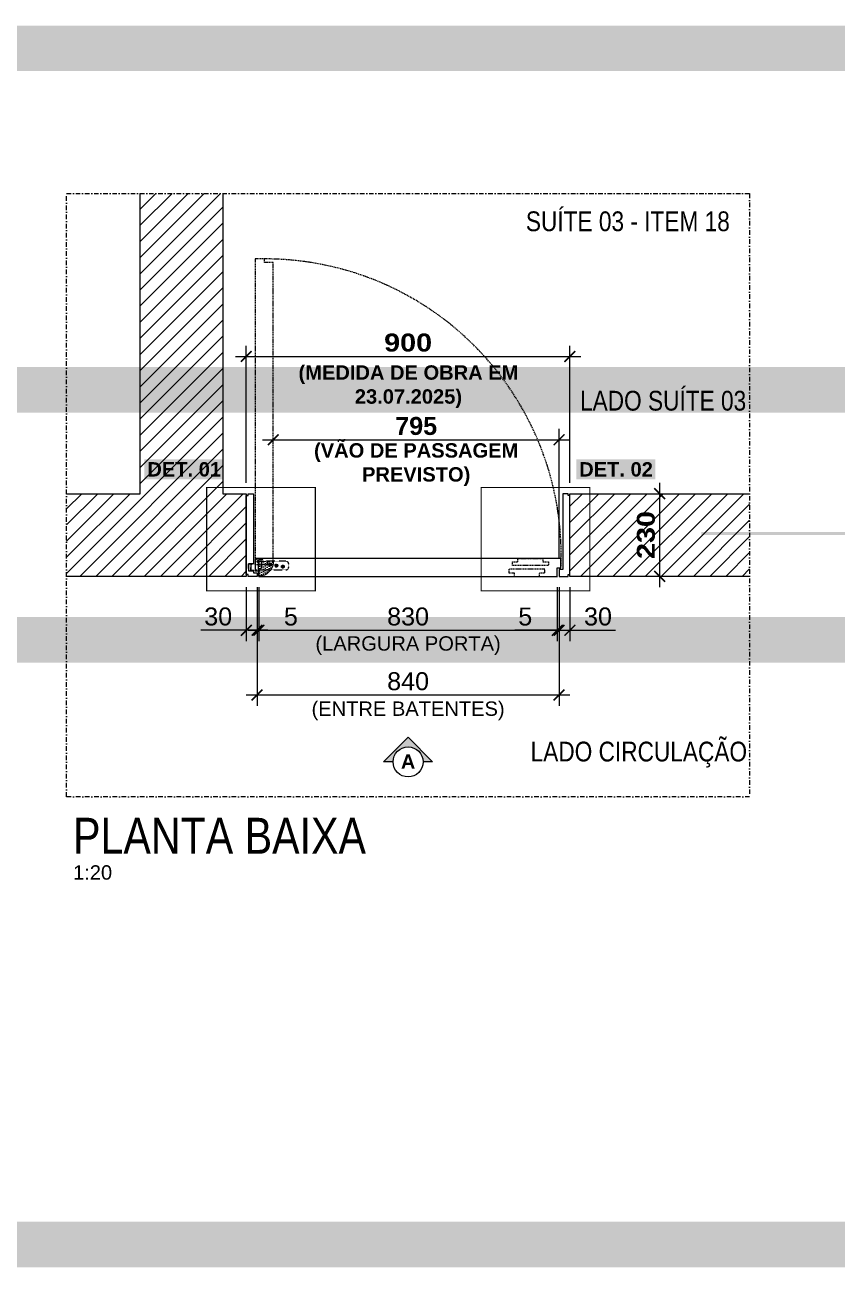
# Model space of a CAD drawing. Header units: millimetres. Extents: x -63251 to 507826, y 5339 to 217512.
# Drawn here: x 56780 to 59039, y 101688 to 105163 of the extents above; entities that cross this region are included whole.
import ezdxf
from ezdxf import colors
from ezdxf.entities.mleader import LeaderData, LeaderLine
from ezdxf.math import Vec2, Vec3

# ---------------------------------------------------------------- set-up
doc = ezdxf.new("R2010")
doc.units = ezdxf.units.MM
doc.header["$PDMODE"] = 3
for name, pattern in [('CONTINU', [0]), ('TRAÇO 1-1', [9.524999999999995, 6.349999999999998, -3.174999999999998]), ('TRAÇO E PONTO 1-1', [25.399999999999995, 12.7, -6.349999999999998, 0, -6.349999999999998])]:
    doc.linetypes.add(name, pattern=pattern)
for name, color, linetype in [('COTAS', 9, 'Continuous'), ('DB 1475.24 - Amanda Rosales e Bruno Haidar - Terreo - Obra$0$ARQ-PISO-01', 8, 'Continuous'), ('DETALHE', 10, 'Continuous'), ('FERRAGEM', 3, 'Continuous'), ('LAYOUT', 4, 'Continuous'), ('MARCENARIA', 4, 'Continuous'), ('MARCENARIA . M', 4, 'Continuous'), ('PAREDE', 94, 'Continuous'), ('PROJEÇÃO', 8, 'Continuous'), ('TEXTO', 105, 'Continuous'), ('TEXTO TRAÇO PONTO', 105, 'TRAÇO E PONTO 1-1')]:
    doc.layers.add(name, color=color, linetype=linetype)
doc.styles.add('1-1', font='arial.ttf', dxfattribs={"height": 0.2})
doc.styles.add('MEDIDA OFICIAL', font='ariblk.ttf')
doc.styles.add('PADRÃO', font='arial.ttf')
doc.styles.add('PADRÃO NEGRITO', font='arialbd.ttf')
doc.styles.add('TITULO', font='swissck.ttf')
doc.dimstyles.new('1-20', dxfattribs={"dimscale": 20, "dimtxt": 2.5, "dimasz": 1.5, "dimexe": 1.5, "dimexo": 1.5, "dimtad": 1, "dimtxsty": 'PADRÃO', "dimblk": 'ARCHTICK', "dimcen": 2.5, "dimdle": 1.5, "dimclrd": 9, "dimclre": 9, "dimclrt": 6, "dimadec": 0, "dimazin": 0, "dimtfac": 1, "dimtmove": 0, "dimatfit": 3, "dimfxl": 1.25, "dimlwd": -1, "dimlwe": -1, "dimarcsym": 0})
doc.dimstyles.new('1-20 VERDE', dxfattribs={"dimscale": 20, "dimtxt": 2.5, "dimasz": 1.5, "dimexe": 1.5, "dimexo": 1.5, "dimtad": 1, "dimtxsty": 'PADRÃO NEGRITO', "dimblk": 'ARCHTICK', "dimcen": 2.5, "dimdle": 1.5, "dimclrd": 9, "dimclre": 9, "dimclrt": 102, "dimadec": 0, "dimazin": 0, "dimtfac": 1, "dimtmove": 0, "dimatfit": 3, "dimfxl": 1.25, "dimlwd": -1, "dimlwe": -1, "dimarcsym": 0})
doc.dimstyles.new('Med. Ofic.1-20', dxfattribs={"dimscale": 20, "dimtxt": 2.5, "dimasz": 1.5, "dimexe": 1.5, "dimexo": 1.5, "dimtad": 1, "dimtxsty": 'MEDIDA OFICIAL', "dimblk": 'ARCHTICK', "dimcen": 2.5, "dimdle": 1.5, "dimclrd": 9, "dimclre": 9, "dimclrt": 10, "dimadec": 0, "dimazin": 0, "dimtfac": 1, "dimtmove": 0, "dimatfit": 3, "dimfxl": 1.25, "dimlwd": -1, "dimlwe": -1, "dimarcsym": 0})

# ---------------------------------------------------------------- blocks, each defined once
blk = doc.blocks.new('_ArchTick')
at = {"color": 0, "linetype": 'ByBlock', "const_width": 0.15}
blk.add_lwpolyline([(-0.5, -0.5), (0.5, 0.5)], dxfattribs=at)
blk = doc.blocks.new('*D1165')
at = {"layer": 'COTAS', "color": 9, "transparency": 16777216}
for p, q in [((57425.85771795292, 103599.1222683354), (57425.85771795292, 103449.1222683354)), ((57430.85783949989, 103599.1190061135), (57430.85783949989, 103449.1222683354)), ((57425.85771795292, 103479.1222683354), (57395.85771795292, 103479.1222683354)), ((57425.85771795292, 103479.1222683354), (57430.85783949989, 103479.1222683354)), ((57430.85783949989, 103479.1222683354), (57549.0092719692, 103479.1222683354))]:
    blk.add_line(p, q, dxfattribs=at)
at = {"layer": 'Defpoints', "color": 0, "transparency": 16777216}
for p in [(57425.85771795292, 103629.1222683354), (57430.85783949989, 103629.1190061135), (57430.85783949989, 103479.1222683354)]:
    blk.add_point(p, dxfattribs=at)
at = {"layer": 'COTAS', "color": 9, "transparency": 16777216, "xscale": 30, "yscale": 30, "zscale": 30}
blk.add_blockref('_ArchTick', (57425.85771795292, 103479.1222683354), dxfattribs=at)
at = {"layer": 'COTAS', "color": 9, "transparency": 16777216, "xscale": 30, "yscale": 30, "zscale": 30, "rotation": 180}
blk.add_blockref('_ArchTick', (57430.85783949989, 103479.1222683354), dxfattribs=at)
at = {"layer": 'COTAS', "color": 6, "transparency": 16777216, "insert": (57519.93355573454, 103517.0485984855), "char_height": 50, "attachment_point": 5, "style": 'PADRÃO'}
blk.add_mtext('5', dxfattribs=at)
blk = doc.blocks.new('*D1166')
at = {"layer": 'COTAS', "color": 9, "transparency": 16777216}
for p, q in [((57430.85783949989, 103599.1190061135), (57430.85783949989, 103449.1222683354)), ((58260.85685020893, 103599.1222683703), (58260.85685020893, 103449.1222683354)), ((57400.85783949989, 103479.1222683354), (58290.85685020893, 103479.1222683354))]:
    blk.add_line(p, q, dxfattribs=at)
at = {"layer": 'Defpoints', "color": 0, "transparency": 16777216}
for p in [(57430.85783949989, 103629.1190061135), (58260.85685020893, 103629.1222683703), (58260.85685020893, 103479.1222683354)]:
    blk.add_point(p, dxfattribs=at)
at = {"layer": 'COTAS', "color": 9, "transparency": 16777216, "xscale": 30, "yscale": 30, "zscale": 30, "rotation": 180}
blk.add_blockref('_ArchTick', (57430.85783949989, 103479.1222683354), dxfattribs=at)
at = {"layer": 'COTAS', "color": 9, "transparency": 16777216, "xscale": 30, "yscale": 30, "zscale": 30}
blk.add_blockref('_ArchTick', (58260.85685020893, 103479.1222683354), dxfattribs=at)
at = {"layer": 'COTAS', "color": 6, "transparency": 16777216, "insert": (57845.85734485441, 103517.1679709275), "char_height": 50, "attachment_point": 5, "style": 'PADRÃO'}
blk.add_mtext('830', dxfattribs=at)
blk = doc.blocks.new('*D1167')
at = {"layer": 'COTAS', "color": 9, "transparency": 16777216}
for p, q in [((58260.85685020893, 103599.1222683703), (58260.85685020893, 103449.1222683354)), ((58265.85685020893, 103599.1222683354), (58265.85685020893, 103449.1222683354)), ((58260.85685020893, 103479.1222683354), (58142.70541773963, 103479.1222683354)), ((58265.85685020893, 103479.1222683354), (58260.85685020893, 103479.1222683354)), ((58265.85685020893, 103479.1222683354), (58295.85685020893, 103479.1222683354))]:
    blk.add_line(p, q, dxfattribs=at)
at = {"layer": 'Defpoints', "color": 0, "transparency": 16777216}
for p in [(58260.85685020893, 103629.1222683703), (58265.85685020893, 103629.1222683354), (58260.85685020893, 103479.1222683354)]:
    blk.add_point(p, dxfattribs=at)
at = {"layer": 'COTAS', "color": 9, "transparency": 16777216, "xscale": 30, "yscale": 30, "zscale": 30}
blk.add_blockref('_ArchTick', (58260.85685020893, 103479.1222683354), dxfattribs=at)
at = {"layer": 'COTAS', "color": 9, "transparency": 16777216, "xscale": 30, "yscale": 30, "zscale": 30, "rotation": 180}
blk.add_blockref('_ArchTick', (58265.85685020893, 103479.1222683354), dxfattribs=at)
at = {"layer": 'COTAS', "color": 6, "transparency": 16777216, "insert": (58171.78113397428, 103517.0485984855), "char_height": 50, "attachment_point": 5, "style": 'PADRÃO'}
blk.add_mtext('5', dxfattribs=at)
blk = doc.blocks.new('*D1168')
at = {"layer": 'COTAS', "color": 9, "transparency": 16777216}
for p, q in [((57425.85771795289, 103449.1222683354), (57425.85771795289, 103269.1222683354)), ((58265.85685020893, 103449.1222683353), (58265.85685020893, 103269.1222683354)), ((57395.85771795289, 103299.1222683354), (58295.85685020893, 103299.1222683354))]:
    blk.add_line(p, q, dxfattribs=at)
at = {"layer": 'Defpoints', "color": 0, "transparency": 16777216}
for p in [(57425.85771795289, 103479.1222683354), (58265.85685020893, 103479.1222683353), (58265.85685020893, 103299.1222683354)]:
    blk.add_point(p, dxfattribs=at)
at = {"layer": 'COTAS', "color": 9, "transparency": 16777216, "xscale": 30, "yscale": 30, "zscale": 30, "rotation": 180}
blk.add_blockref('_ArchTick', (57425.85771795289, 103299.1222683354), dxfattribs=at)
at = {"layer": 'COTAS', "color": 9, "transparency": 16777216, "xscale": 30, "yscale": 30, "zscale": 30}
blk.add_blockref('_ArchTick', (58265.85685020893, 103299.1222683354), dxfattribs=at)
at = {"layer": 'COTAS', "color": 6, "transparency": 16777216, "insert": (57845.85728408091, 103337.1509177215), "char_height": 50, "attachment_point": 5, "style": 'PADRÃO'}
blk.add_mtext('840', dxfattribs=at)
blk = doc.blocks.new('*D1169')
at = {"layer": 'COTAS', "color": 9, "ltscale": 0.4, "transparency": 16777216}
for p, q in [((57395.85771795292, 103889.1222683354), (57395.85771795292, 104270.7796559913)), ((58295.85685020895, 103889.122734302), (58295.85685020895, 104270.7796559913))]:
    blk.add_line(p, q, dxfattribs=at)
at = {"layer": 'COTAS', "color": 9, "linetype": 'Continuous', "ltscale": 0.4, "transparency": 16777216}
blk.add_line((57365.85771795292, 104240.7796559913), (58325.85685020895, 104240.7796559913), dxfattribs=at)
at = {"layer": 'Defpoints', "color": 0, "ltscale": 0.4, "transparency": 16777216}
for p in [(58295.85685020895, 104240.7796559913), (57395.85771795292, 103859.1222683354), (58295.85685020895, 103859.122734302)]:
    blk.add_point(p, dxfattribs=at)
at = {"layer": 'COTAS', "color": 9, "ltscale": 0.4, "transparency": 16777216, "xscale": 30, "yscale": 30, "zscale": 30, "rotation": 180}
blk.add_blockref('_ArchTick', (57395.85771795292, 104240.7796559913), dxfattribs=at)
at = {"layer": 'COTAS', "color": 9, "ltscale": 0.4, "transparency": 16777216, "xscale": 30, "yscale": 30, "zscale": 30}
blk.add_blockref('_ArchTick', (58295.85685020895, 104240.7796559913), dxfattribs=at)
at = {"layer": 'COTAS', "color": 10, "ltscale": 0.4, "transparency": 16777216, "insert": (57845.85728408094, 104279.1323162915), "char_height": 50, "attachment_point": 5, "style": 'MEDIDA OFICIAL'}
blk.add_mtext('900', dxfattribs=at)
blk = doc.blocks.new('*D1170')
at = {"layer": 'COTAS', "color": 9, "ltscale": 0.4, "transparency": 16777216}
for p, q in [((58265.85685020893, 103678.1225487877), (58265.85685020893, 104039.122734302)), ((57440.87597968045, 104009.122734302), (58295.85685020893, 104009.122734302))]:
    blk.add_line(p, q, dxfattribs=at)
at = {"layer": 'Defpoints', "color": 0, "ltscale": 0.4, "transparency": 16777216}
for p in [(57470.87597968045, 104009.122734302), (58265.85685020893, 104009.122734302), (58265.85685020893, 103648.1225487877)]:
    blk.add_point(p, dxfattribs=at)
at = {"layer": 'COTAS', "color": 9, "ltscale": 0.4, "transparency": 16777216, "xscale": 30, "yscale": 30, "zscale": 30, "rotation": 180}
blk.add_blockref('_ArchTick', (57470.87597968045, 104009.122734302), dxfattribs=at)
at = {"layer": 'COTAS', "color": 9, "ltscale": 0.4, "transparency": 16777216, "xscale": 30, "yscale": 30, "zscale": 30}
blk.add_blockref('_ArchTick', (58265.85685020893, 104009.122734302), dxfattribs=at)
at = {"layer": 'COTAS', "color": 102, "ltscale": 0.4, "transparency": 16777216, "insert": (57868.36641494469, 104047.1684368941), "char_height": 50, "attachment_point": 5, "style": 'PADRÃO NEGRITO'}
blk.add_mtext('795', dxfattribs=at)
blk = doc.blocks.new('*D1171')
at = {"layer": 'COTAS', "color": 9, "transparency": 16777216}
for p, q in [((58265.85685020893, 103599.1222683354), (58265.85685020893, 103449.1222683354)), ((58295.85685020895, 103599.1222683354), (58295.85685020895, 103449.1222683354)), ((58235.85685020893, 103479.1222683354), (58295.85685020895, 103479.1222683354)), ((58295.85685020895, 103479.1222683354), (58422.27567694837, 103479.1222683354))]:
    blk.add_line(p, q, dxfattribs=at)
at = {"layer": 'Defpoints', "color": 0, "transparency": 16777216}
for p in [(58265.85685020893, 103629.1222683354), (58295.85685020895, 103629.1222683354), (58295.85685020895, 103479.1222683354)]:
    blk.add_point(p, dxfattribs=at)
at = {"layer": 'COTAS', "color": 9, "transparency": 16777216, "xscale": 30, "yscale": 30, "zscale": 30, "rotation": 180}
blk.add_blockref('_ArchTick', (58265.85685020893, 103479.1222683354), dxfattribs=at)
at = {"layer": 'COTAS', "color": 9, "transparency": 16777216, "xscale": 30, "yscale": 30, "zscale": 30}
blk.add_blockref('_ArchTick', (58295.85685020895, 103479.1222683354), dxfattribs=at)
at = {"layer": 'COTAS', "color": 6, "transparency": 16777216, "insert": (58374.06626357866, 103517.1679709275), "char_height": 50, "attachment_point": 5, "style": 'PADRÃO'}
blk.add_mtext('30', dxfattribs=at)
blk = doc.blocks.new('*D1172')
at = {"layer": 'COTAS', "color": 9, "transparency": 16777216}
for p, q in [((57395.85771795292, 103599.1222683354), (57395.85771795292, 103449.1222683354)), ((57425.85771795292, 103599.1222683354), (57425.85771795292, 103449.1222683354)), ((57395.85771795292, 103479.1222683354), (57269.4388912135, 103479.1222683354)), ((57455.85771795292, 103479.1222683354), (57395.85771795292, 103479.1222683354))]:
    blk.add_line(p, q, dxfattribs=at)
at = {"layer": 'Defpoints', "color": 0, "transparency": 16777216}
for p in [(57395.85771795292, 103629.1222683354), (57425.85771795292, 103629.1222683354), (57395.85771795292, 103479.1222683354)]:
    blk.add_point(p, dxfattribs=at)
at = {"layer": 'COTAS', "color": 9, "transparency": 16777216, "xscale": 30, "yscale": 30, "zscale": 30, "rotation": 180}
blk.add_blockref('_ArchTick', (57395.85771795292, 103479.1222683354), dxfattribs=at)
at = {"layer": 'COTAS', "color": 9, "transparency": 16777216, "xscale": 30, "yscale": 30, "zscale": 30}
blk.add_blockref('_ArchTick', (57425.85771795292, 103479.1222683354), dxfattribs=at)
at = {"layer": 'COTAS', "color": 6, "transparency": 16777216, "insert": (57317.64830458321, 103517.1679709275), "char_height": 50, "attachment_point": 5, "style": 'PADRÃO'}
blk.add_mtext('30', dxfattribs=at)
blk = doc.blocks.new('*D1173')
at = {"layer": 'COTAS', "color": 9, "linetype": 'Continuous', "ltscale": 0.4, "transparency": 16777216}
blk.add_line((58545.85685020927, 103599.1223596096), (58545.85685020927, 103889.1227343021), dxfattribs=at)
at = {"layer": 'COTAS', "color": 9, "ltscale": 0.4, "transparency": 16777216}
for p, q in [((58575.85685020903, 103859.1227343021), (58575.85685020927, 103859.1227343021)), ((58575.85685020889, 103629.1223596096), (58575.85685020927, 103629.1223596096))]:
    blk.add_line(p, q, dxfattribs=at)
at = {"layer": 'Defpoints', "color": 0, "ltscale": 0.4, "transparency": 16777216}
for p in [(58545.85685020903, 103859.1227343021), (58545.85685020927, 103859.1227343021), (58545.85685020889, 103629.1223596096)]:
    blk.add_point(p, dxfattribs=at)
at = {"layer": 'COTAS', "color": 9, "ltscale": 0.4, "transparency": 16777216, "xscale": 30, "yscale": 30, "zscale": 30}
for p, rotation in [((58545.85685020927, 103859.1227343021), 90), ((58545.85685020927, 103629.1223596096), 270)]:
    blk.add_blockref('_ArchTick', p, dxfattribs=dict(at, rotation=rotation))
at = {"layer": 'COTAS', "color": 10, "ltscale": 0.4, "transparency": 16777216, "insert": (58507.50418990914, 103744.1225469558), "char_height": 50, "attachment_point": 5, "rotation": 90, "style": 'MEDIDA OFICIAL'}
blk.add_mtext('230', dxfattribs=at)
blk = doc.blocks.new('I 02')
at = {"layer": 'TEXTO', "linetype": 'CONTINU'}
h = blk.add_hatch(color=8, dxfattribs=at)
edge = h.paths.add_edge_path()
edge.add_line((-1945.137073687943, 2848.705916436247), (-1951.755593159756, 2855.324435908059))
edge.add_line((-1951.755593159727, 2855.324435908088), (-1951.755593159763, 2852.761916436204))
edge.add_ellipse((-1951.755593159814, 2848.705916436247), major_axis=(2.868025104479564, 2.868025104479564), ratio=0.9999999999968038, start_angle=225.0000000000916, end_angle=405.0000000000916, ccw=False)
edge.add_line((-1951.755593159814, 2844.649916436264), (-1951.755593159814, 2842.08739696447))
edge.add_line((-1951.755593159814, 2842.087396964463), (-1945.137073687965, 2848.705916436276))
for p, q in [((-1951.755593159727, 2855.324435908088), (-1945.137073687856, 2848.705916436217)), ((-1951.755593159727, 2852.761916436199), (-1951.755593159727, 2855.324435908088)), ((-1945.137073687856, 2848.705916436217), (-1951.755593159756, 2842.087396964375)), ((-1951.755593159756, 2842.087396964375), (-1951.755593159727, 2844.649916436264))]:
    blk.add_line(p, q, dxfattribs=at)
blk.add_circle((-1951.755593159727, 2848.705916436217), 4.056, dxfattribs=at)
blk.add_circle((-1951.755593159727, 2848.705916436217), 4.056, dxfattribs=at)

msp = doc.modelspace()

# ---------------------------------------------------------------- hatches: boundary and pattern name
at = {"transparency": 33554636}
h = msp.add_hatch(dxfattribs=at)
h.set_pattern_fill('DOTS', color=254, scale=0.5, angle=-1.272221872585407e-14)
h.set_pattern_definition([(360, (24263.45235088803, 88649.86631356875), (0.3968750000000002, 0.7937499999999998), [0, -0.79375])])
edge = h.paths.add_edge_path()
edge.add_arc((57429.35755838684, 103670.6408565011), 3.500000067462679, 540, 900, ccw=False)
h = msp.add_hatch(dxfattribs=at)
h.set_pattern_fill('DOTS', color=254, scale=0.5, angle=-1.272221872585407e-14)
h.set_pattern_definition([(360, (24230.45593670579, 88641.36842001605), (0.3968750000000002, 0.7937499999999998), [0, -0.79375])])
edge = h.paths.add_edge_path()
edge.add_arc((57462.35397256896, 103662.1429629484), 3.997447665273352, 540, 900, ccw=False)
h = msp.add_hatch(dxfattribs=at)
h.set_pattern_fill('DOTS', color=254, scale=0.5, angle=-1.272221872585407e-14)
h.set_pattern_definition([(360, (24213.45594169756, 88638.36548120706), (0.3968750000000002, 0.7937499999999998), [0, -0.79375])])
edge = h.paths.add_edge_path()
edge.add_arc((57479.35396757719, 103659.1400241394), 3.999412936503824, 540, 900, ccw=False)
h = msp.add_hatch(dxfattribs=at)
h.set_pattern_fill('DOTS', color=254, scale=0.5, angle=-1.272221872585407e-14)
h.set_pattern_definition([(360, (24195.45547022063, 88635.36367796242), (0.3968750000000002, 0.7937499999999998), [0, -0.79375])])
edge = h.paths.add_edge_path()
edge.add_arc((57497.35443905412, 103656.1382208947), 4.000306503922528, 540, 900, ccw=False)
at = {"layer": 'DB 1475.24 - Amanda Rosales e Bruno Haidar - Terreo - Obra$0$ARQ-PISO-01'}
h = msp.add_hatch(dxfattribs=at)
h.set_pattern_fill('ANSI31', color=256, scale=10, angle=360)
h.set_pattern_definition([(45, (1122.769461644311, -8352.108028317452), (-22.45064030267288, 22.45064030267289), [])])
h.paths.add_polyline_path([(57395.85771795292, 103859.1222683354), (57330.85771795292, 103859.1222683354), (57330.85771795292, 104694.1222683354), (57100.85771795292, 104694.1222683354), (57100.85771795292, 103859.1222683354), (56895.85771795292, 103859.1222683354), (56895.85771795292, 103629.1222683354), (57395.85771795292, 103629.1222683354)])
h = msp.add_hatch(dxfattribs=at)
h.set_pattern_fill('ANSI31', color=256, scale=10, angle=360)
h.set_pattern_definition([(45, (2672.332990907424, -8644.630695135405), (-22.45064030267288, 22.45064030267289), [])])
h.paths.add_polyline_path([(58795.85685020895, 103859.122734302), (58295.85685020895, 103859.122734302), (58295.85685020895, 103629.122734302), (58795.85685020895, 103629.122734302)])
at = {"layer": 'MARCENARIA . M'}
h = msp.add_hatch(dxfattribs=at)
h.set_pattern_fill('DOTS', color=10, scale=3.673915750624608, angle=25.5217806331207)
h.set_pattern_definition([(25.52178063312064, (38149.09006389449, 74415.2090022013), (0.1187266593012806, 6.519674808681685), [0, -5.83234125411655])])
h.paths.add_polyline_path([(57430.85771149481, 103629.1225487886), (57429.35755811742, 103670.6408565011), (57470.8757583675, 103672.1439810662, -0.4142345229652519)])

# ---------------------------------------------------------------- linework, layer by layer
at = {"layer": 'DETALHE', "linetype": 'TRAÇO 1-1', "ltscale": 0.4, "const_width": 3}
for points in [[(57587.89288415259, 103588.5818212094), (57587.89288415259, 103876.3286136569), (57285.66514406388, 103876.3286136567), (57285.66514406388, 103588.5818212093)], [(58351.20213755744, 103588.5818212094), (58351.20213755744, 103876.3286136569), (58048.97439746873, 103876.3286136567), (58048.97439746873, 103588.5818212093)]]:
    msp.add_lwpolyline(points, close=True, dxfattribs=at)
at = {"layer": 'FERRAGEM', "color": 102, "linetype": 'TRAÇO 1-1', "ltscale": 0.1}
msp.add_lwpolyline([(57408.85754674344, 103644.1408736886), (57401.85754674344, 103644.1408736886), (57401.85754674344, 103664.1408736886), (57408.85754674344, 103664.1408736886)], close=True, dxfattribs=at)
for points in [[(57429.35754674344, 103645.6408736886), (57408.85754674344, 103645.6408736886), (57408.85754674344, 103662.6408736886), (57420.85754674344, 103662.6408736886), (57420.85754674344, 103670.6408736886, -0.9999999999999999), (57437.85754674344, 103670.6408736886), (57437.85754674344, 103654.1408736886, -0.414213562373095)], [(57437.85765045098, 103676.1408736187), (57420.85765476161, 103676.1408736187), (57420.85765476161, 103647.1408693081), (57505.85765476161, 103647.1408693081, 0.414213562373095), (57513.85765476161, 103655.1408693081), (57513.85765476161, 103663.1408693081, 0.4142135623730969), (57505.85765476161, 103671.1408693081), (57442.85765476161, 103671.1408693081, 0.4142135623731218)]]:
    msp.add_lwpolyline(points, format="xyb", close=True, dxfattribs=at)
for centre, radius in [((57429.35755831932, 103670.6408565011), 3.5), ((57429.35755831932, 103670.6408565011), 2.5), ((57429.35755831932, 103670.6408565011), 1.5), ((57462.35365860965, 103662.1406837315), 3.999726869757812), ((57462.35272712001, 103662.1394588379), 2.249533313915948), ((57479.35472980046, 103659.1397102995), 3.999726869754398), ((57479.3538437979, 103659.1396069615), 2.250368289408312), ((57497.35501836284, 103656.1388004869), 3.999726869755961), ((57497.35413235691, 103656.1385993209), 2.250368289408312)]:
    msp.add_circle(centre, radius, dxfattribs=at)
at = {"layer": 'LAYOUT', "color": 10, "linetype": 'TRAÇO 1-1', "ltscale": 0.5}
for points in [[(57434.57608733588, 103670.6406778193), (57424.17596995406, 103670.641033918)], [(57433.71512320192, 103670.6407072986), (57425.0035207858, 103670.6410055828)], [(57429.37633968651, 103665.4393297377), (57429.37669581868, 103675.8404254018)], [(57467.5535419505, 103662.1398412153), (57457.15146800442, 103662.140197381)], [(57462.35379433466, 103656.4243997855), (57462.35415046682, 103666.8254954496)], [(57484.55402620064, 103659.13984609), (57474.15390881881, 103659.1402021887)], [(57479.35427855127, 103653.9384980084), (57479.35463468343, 103664.3395936725)], [(57502.55431475965, 103656.1388384494), (57492.15419737782, 103656.1391945481)], [(57497.35395425733, 103650.9370732067), (57497.35431038949, 103661.3381688708)]]:
    msp.add_lwpolyline(points, dxfattribs=at)
at = {"layer": 'MARCENARIA'}
for points in [[(57395.85771795292, 103634.1222683354), (57395.85771795291, 103854.1222683356), (57400.85771795291, 103854.1222683356), (57400.85774861385, 103859.1222683354), (57415.8589198616, 103859.1221763454), (57415.85861938441, 103664.1408736886), (57401.85754674344, 103664.1408736886), (57401.85754674344, 103644.1408736886), (57415.85831890727, 103644.1408736886), (57415.85771795292, 103639.1222322957), (57425.85771795292, 103639.1222322957), (57425.85771795292, 103629.1222683354), (57400.85771795292, 103629.1222683354), (57400.85771795292, 103634.1222683354), (57395.85771795292, 103634.1222683354)], [(58295.85685020893, 103634.1222683354), (58295.85685020892, 103854.1222683369), (58290.85685020857, 103854.1222683369), (58290.85685020857, 103859.1222238785), (58275.85685020892, 103859.1222238785), (58275.85685020893, 103648.1225487877), (58265.85685020893, 103648.1225487877), (58265.85685020893, 103629.1222683354), (58290.85685020858, 103629.1222683354), (58290.85685020858, 103634.1222683354), (58295.85685020893, 103634.1222683354)], [(58260.85685020893, 103629.1222683353), (58260.85685020893, 103653.0845827999), (58270.8560864106, 103653.0845828), (58270.85761400727, 103679.1225068082), (57420.85743748723, 103679.1225068082), (57420.85771795298, 103644.1220934087), (57430.85771795292, 103644.1223711826), (57430.85771149478, 103629.1225487886), (58260.96032887801, 103629.1222683353)]]:
    msp.add_lwpolyline(points, dxfattribs=at)
at = {"layer": 'MARCENARIA . M', "color": 10}
msp.add_lwpolyline([(57430.85783949989, 103629.1190061135), (57429.35755811742, 103670.6408565011), (57470.8757583675, 103672.1439810662, -0.414245366096158), (57430.85617448292, 103629.1224932812)], format="xyb", dxfattribs=at)
at = {"layer": 'PAREDE'}
for points in [[(57100.85771795292, 103859.1222683354), (57100.85771795292, 104694.1222683354)], [(57330.85771795292, 104694.1222683354), (57330.85771795292, 103859.1222683354)], [(56895.85771795292, 103859.1222683354), (57100.85771795292, 103859.1222683354)], [(57330.85771795292, 103859.1222683354), (57395.85771795292, 103859.1222683354), (57395.85771795292, 103629.1222683354), (56895.85771795292, 103629.1222683354)], [(58795.85685020895, 103629.122734302), (58295.85685020895, 103629.122734302), (58295.85685020895, 103859.122734302), (58795.85685020895, 103859.122734302)]]:
    msp.add_lwpolyline(points, dxfattribs=at)
at = {"layer": 'PROJEÇÃO', "color": 21, "linetype": 'TRAÇO 1-1', "ltscale": 0.5}
msp.add_lwpolyline([(57470.8761462832, 104502.1401485926), (57446.91383181859, 104502.1401485926), (57446.91383181856, 104512.1393847943), (57420.87590781035, 104512.1409123909), (57420.87590781035, 103662.1407358709), (57455.8763212098, 103662.1410163367), (57455.87604343594, 103672.1410163366), (57470.8758658299, 103672.1410098785), (57470.8761462832, 104502.2436272617)], dxfattribs=at)
for points in [[(58140.96032887801, 103629.1222683353), (58210.96032887801, 103629.1222683353), (58210.96032887801, 103639.1222683353), (58225.96032887801, 103639.1222683353), (58225.96032887801, 103649.1222683353), (58125.96032887801, 103649.1222683353), (58125.96032887801, 103639.1222683353), (58140.96032887801, 103639.1222683353)], [(58150.96032887801, 103679.1222683353), (58220.96032887801, 103679.1222683353), (58220.96032887801, 103669.1222683353), (58235.96032887801, 103669.1222683353), (58235.96032887801, 103659.1222683353), (58135.96032887801, 103659.1222683353), (58135.96032887801, 103669.1222683353), (58150.96032887801, 103669.1222683353)]]:
    msp.add_lwpolyline(points, close=True, dxfattribs=at)
msp.add_arc((57447.07500191662, 103687.5335583455), 824.6058421991503, 357.6056979173832, 90.01119852210242, dxfattribs=at)
at = {"layer": 'TEXTO TRAÇO PONTO'}
msp.add_lwpolyline([(56895.85771795292, 104694.1222683354), (58795.85685020895, 104694.1222683354), (58795.85685020895, 103016.2144039759), (56895.85771795292, 103016.2144039759)], close=True, dxfattribs=at)

# ---------------------------------------------------------------- block references
at = {"layer": 'TEXTO', "xscale": 10.3125, "yscale": 10.3125, "zscale": 10.3125, "rotation": 89.99999999999999}
msp.add_blockref('I 02', (87223.13704732942, 123240.5447759518), dxfattribs=at)

# ---------------------------------------------------------------- texts
at = {"layer": 'COTAS', "color": 6, "char_height": 40, "attachment_point": 2, "style": 'PADRÃO'}
for s, insert, width in [('{\\fArial|b1|i0|c0|p34;\\C10;(MEDIDA DE OBRA EM 23.07.2025)}', (57846.85668937291, 104216.1596157332), 776.2814694322715), ('(LARGURA PORTA)', (57845.85728408094, 103462.4733491433), 1349.999999996608), ('(ENTRE BATENTES)', (57845.85728408094, 103281.0809626572), 1349.999999996608)]:
    msp.add_mtext(s, dxfattribs=dict(at, insert=insert, width=width))
at = {"layer": 'COTAS', "color": 102, "insert": (57868.35728644175, 103999.4826625783), "char_height": 40, "width": 614.80141824977, "attachment_point": 2, "style": 'PADRÃO NEGRITO'}
msp.add_mtext('(VÃO DE PASSAGEM PREVISTO)', dxfattribs=at)
at = {"layer": 'DETALHE', "color": 105, "char_height": 40, "width": 203.4144438362202, "attachment_point": 1, "style": 'PADRÃO', "bg_fill": 1, "box_fill_scale": 1.2, "bg_fill_color": 50, "bg_fill_transparency": 0}
for s, insert in [('{\\fArial|b1|i0|c0|p34;DET. 01}', (57120.64194223564, 103946.7988947618)), ('{\\fArial|b1|i0|c0|p34;DET. 02}', (58321.77845539781, 103946.7988947618))]:
    msp.add_mtext(s, dxfattribs=dict(at, insert=insert))
at = {"layer": 'TEXTO', "color": 1, "attachment_point": 7, "style": 'TITULO'}
for s, insert, char_height, width in [('\\pxqc;SUÍTE 03 - ITEM 18', (58109.5086064944, 104588.5185066983), 55, 695.1615781581568), ('\\pxqc;LADO SUÍTE 03', (58207.52075050829, 104089.423732656), 55, 695.1615781581568), ('\\pxqc;LADO CIRCULAÇÃO', (58140.0831413602, 103097.2888344599), 55, 695.1615781581568), ('PLANTA BAIXA', (56913.94289750389, 102857.4326952546), 100, 2912.740309888315)]:
    msp.add_mtext(s, dxfattribs=dict(at, insert=insert, char_height=char_height, width=width))
at = {"layer": 'TEXTO', "color": 1, "linetype": 'Continuous', "insert": (57845.86372429525, 103114.0922983423), "char_height": 39.16799999999999, "width": 105.6112522431806, "attachment_point": 5, "style": 'PADRÃO'}
msp.add_mtext('{\\fArial|b1|i0|c0|p34;A}', dxfattribs=at)
at = {"layer": 'TEXTO', "insert": (56913.94289750389, 102825.4326952546), "char_height": 40, "width": 479.9999999997527, "attachment_point": 1, "style": 'PADRÃO'}
msp.add_mtext('1:20', dxfattribs=at)

# ---------------------------------------------------------------- dimensions: what is measured, and where the dimension line sits
at = {"layer": 'COTAS', "color": 7, "ltscale": 0.4, "true_color": 0xededed}
dim = msp.add_linear_dim(base=(58295.85685020895, 104240.7796559913), p1=(57395.85771795292, 103859.1222683354), p2=(58295.85685020895, 103859.122734302), dimstyle='Med. Ofic.1-20', dxfattribs=at)
dim.commit()
dim.dimension.update_dxf_attribs({"geometry": '*D1169', "text_midpoint": (57845.85728408094, 104279.1323162915)})
at = {"layer": 'COTAS', "ltscale": 0.4}
dim = msp.add_linear_dim(base=(58265.85685020893, 104009.122734302), p1=(57470.87597968045, 104009.122734302), p2=(58265.85685020893, 103648.1225487877), dimstyle='1-20 VERDE', override={"dimdec": 0}, dxfattribs=at)
dim.commit()
dim.dimension.update_dxf_attribs({"geometry": '*D1170', "text_midpoint": (57868.36641494469, 104047.1684368941)})
at = {"layer": 'COTAS', "color": 7, "ltscale": 0.4, "true_color": 0xededed}
dim = msp.add_linear_dim(base=(58545.85685020927, 103859.1227343021), p1=(58545.85685020886, 103629.1223596095), p2=(58545.85685020901, 103859.122734302), angle=90, dimstyle='Med. Ofic.1-20', dxfattribs=at)
dim.commit()
dim.dimension.update_dxf_attribs({"geometry": '*D1173', "text_midpoint": (58507.50418990914, 103744.1225469558)})
at = {"layer": 'COTAS', "color": 6}
dim = msp.add_linear_dim(base=(57395.85771795292, 103479.1222683354), p1=(57425.85771795292, 103629.1222683354), p2=(57395.85771795292, 103629.1222683354), angle=180, dimstyle='1-20', dxfattribs=at)
dim.commit()
dim.dimension.update_dxf_attribs({"geometry": '*D1172', "text_midpoint": (57317.64830458321, 103517.1679709275)})
for base, p1, p2, picture, middle in [((57430.85783949989, 103479.1222683354), (57425.85771795292, 103629.1222683354), (57430.85783949989, 103629.1190061135), '*D1165', (57519.93355573454, 103517.0485984855)), ((58260.85685020893, 103479.1222683354), (57430.85783949989, 103629.1190061135), (58260.85685020893, 103629.1222683703), '*D1166', (57845.85734485441, 103517.1679709275)), ((58260.85685020893, 103479.1222683354), (58265.85685020893, 103629.1222683354), (58260.85685020893, 103629.1222683703), '*D1167', (58171.78113397428, 103517.0485984855)), ((58295.85685020895, 103479.1222683354), (58265.85685020893, 103629.1222683354), (58295.85685020895, 103629.1222683354), '*D1171', (58374.06626357866, 103517.1679709275)), ((58265.85685020893, 103299.1222683354), (57425.85771795289, 103479.1222683354), (58265.85685020893, 103479.1222683353), '*D1168', (57845.85728408091, 103337.1509177215))]:
    dim = msp.add_linear_dim(base=base, p1=p1, p2=p2, dimstyle='1-20', dxfattribs=at)
    dim.commit()
    dim.dimension.update_dxf_attribs({"geometry": picture, "text_midpoint": middle})

# ---------------------------------------------------------------- leaders
at = {"layer": 'COTAS'}
ml = msp.add_multileader_mtext('Standard', dxfattribs=at)
ml.set_content('{\\fArial|b1|i0|c0|p34;\\C10;ATENÇÃO PARKET!\\P}PAINÉIS RIPADOS EM {\\fArial|b1|i0|c0|p34;CABREUVA BRANCA PREMIUM 18*5+5*900 À 2200mm}', color=105, style='1-1')
ml.set_leader_properties(color=256, linetype='ByLayer', lineweight=-1)
ml.build(insert=Vec2(0, 0))
ml.multileader.update_dxf_attribs({"text_left_attachment_type": 2, "text_right_attachment_type": 2, "dogleg_length": 0.36, "arrow_head_size": 15, "scale": 200})
ctx = ml.context
ctx.base_point, ctx.scale, ctx.char_height, ctx.arrow_head_size, ctx.landing_gap_size, ctx.plane_origin, ctx.plane_x_axis, ctx.plane_y_axis = Vec3(153743.1025487747, 105015.5881303967), 200, 40, 15, 10, Vec3(154452.7129680305, 104756.0353324651), Vec3(1, -4.898587196589413e-16), Vec3(4.898587196589413e-16, 1)
ctx.left_attachment, ctx.right_attachment, ctx.text_align_type = 2, 2, 2
notes = []
notes.append((ctx, [(0, (1, 1, 0), (154754.5120392419, 105015.5881303967), (-1, 4.898587196589419e-16), 144.2880716405343, [(0, [(155842.3016420364, 105015.5881303967)], 0, [])])]))
ctx.mtext.insert, ctx.mtext.text_direction, ctx.mtext.rotation, ctx.mtext.width, ctx.mtext.alignment, ctx.mtext.flow_direction = Vec3(154600.2239676014, 105151.1406542712), Vec3(1, -4.898587196589413e-16), 6.283185307179585, 858.6666249980398, 3, 5
ctx.mtext.has_bg_fill, ctx.mtext.bg_color, ctx.mtext.bg_scale_factor, ctx.mtext.bg_transparency, ctx.mtext.use_window_bg_color = 1, -1023410095, 1.25, 0, 0
at = {"layer": 'COTAS', "ltscale": 0.4}
ml = msp.add_multileader_mtext('Standard', dxfattribs=at)
ml.set_content('\\pxt3;{\\C10;FECHADURA PADRÃO PARKET (CHAVE GORJE)}', color=105, style='1-1')
ml.set_leader_properties(color=256, linetype='ByLayer', lineweight=-1)
ml.build(insert=Vec2(0, 0))
ml.multileader.update_dxf_attribs({"text_left_attachment_type": 2, "text_right_attachment_type": 2, "dogleg_length": 0.36, "arrow_head_size": 2, "scale": 20})
ctx = ml.context
ctx.base_point, ctx.scale, ctx.arrow_head_size, ctx.landing_gap_size, ctx.plane_origin = Vec3(59910.96814043702, 103717.4095000141), 20, 2, 4, Vec3(59879.85141148319, 103735.7481400458)
ctx.left_attachment, ctx.right_attachment, ctx.text_align_type = 2, 2, 2
notes.append((ctx, [(0, (1, 1, 0), (59903.76814043702, 103717.4095000141), (1, 0), 7.199999999999999, [(0, [(59903.76814043702, 103694.6048320219)], 0, [])])]))
ctx.mtext.insert, ctx.mtext.width, ctx.mtext.alignment, ctx.mtext.flow_direction = Vec3(59961.93403402501, 103727.1716646344), 59.02098406484583, 3, 5
at = {"layer": 'COTAS'}
ml = msp.add_multileader_mtext('Standard', dxfattribs=at)
ml.set_content('{\\fArial|b1|i0|c0|p34;\\C10;ATENÇÃO PARKET!\\P}PAINÉIS E PORTA RIPADOS EM {\\fArial|b1|i0|c0|p34;CABREUVA BRANCA PREMIUM 18*5+5*900 À 2200mm}', color=105, style='1-1')
ml.set_leader_properties(color=256, linetype='ByLayer', lineweight=-1)
ml.build(insert=Vec2(0, 0))
ml.multileader.update_dxf_attribs({"text_left_attachment_type": 2, "text_right_attachment_type": 2, "dogleg_length": 0.36, "arrow_head_size": 15, "scale": 200})
ctx = ml.context
ctx.base_point, ctx.scale, ctx.char_height, ctx.arrow_head_size, ctx.landing_gap_size, ctx.plane_origin, ctx.plane_x_axis, ctx.plane_y_axis = Vec3(153743.1025487747, 101688.3808238122), 200, 40, 15, 10, Vec3(154452.7129680305, 99661.82773153308), Vec3(1, -4.898587196589413e-16), Vec3(4.898587196589413e-16, 1)
ctx.left_attachment, ctx.right_attachment, ctx.text_align_type = 2, 2, 2
notes.append((ctx, [(0, (1, 1, 0), (154754.512039242, 101688.3808238122), (-1, 4.898587196589419e-16), 144.2880716405343, [(1, [(155842.3016420365, 101688.3808238122), (155803.3011646131, 102274.1886350239)], 0, [])])]))
ctx.mtext.insert, ctx.mtext.text_direction, ctx.mtext.rotation, ctx.mtext.width, ctx.mtext.alignment, ctx.mtext.flow_direction = Vec3(154600.2239676015, 101823.9333476867), Vec3(1, -4.898587196589413e-16), 6.283185307179585, 858.6666249980398, 3, 5
ctx.mtext.has_bg_fill, ctx.mtext.bg_color, ctx.mtext.bg_scale_factor, ctx.mtext.bg_transparency, ctx.mtext.use_window_bg_color = 1, -1023410095, 1.25, 0, 0
for ctx, leaders in notes:
    for number, flags, end, landing, length, lines in leaders:
        leader = LeaderData()
        leader.index, (leader.has_last_leader_line, leader.has_dogleg_vector, leader.attachment_direction) = number, flags
        leader.last_leader_point, leader.dogleg_vector, leader.dogleg_length = Vec3(end), Vec3(landing), length
        for number, points, colour, breaks in lines:
            line = LeaderLine()
            line.index, line.vertices, line.color, line.breaks = number, Vec3.list(points), colors.encode_raw_color(colour), breaks
            leader.lines.append(line)
        ctx.leaders.append(leader)

# ---------------------------------------------------------------- next in the draw order: leaders
ml = msp.add_multileader_mtext('Standard', dxfattribs=at)
ml.set_content('{\\fArial|b1|i0|c0|p34;\\C10;ATENÇÃO PARKET!\\P}REVESTIMENTO DE ELEVADOR EM {\\fArial|b1|i0|c0|p34;CABREUVA BRANCA PREMIUM }', color=105, style='1-1')
ml.set_leader_properties(color=256, linetype='ByLayer', lineweight=-1)
ml.build(insert=Vec2(0, 0))
ml.multileader.update_dxf_attribs({"text_left_attachment_type": 2, "text_right_attachment_type": 2, "dogleg_length": 0.36, "arrow_head_size": 15, "scale": 200})
ctx = ml.context
ctx.base_point, ctx.scale, ctx.char_height, ctx.arrow_head_size, ctx.landing_gap_size, ctx.plane_origin, ctx.plane_x_axis, ctx.plane_y_axis = Vec3(153741.4381558688, 104075.429236808), 200, 40, 15, 10, Vec3(154452.7129680305, 102048.8761445288), Vec3(1, -4.898587196589413e-16), Vec3(4.898587196589413e-16, 1)
ctx.left_attachment, ctx.right_attachment, ctx.text_align_type = 2, 2, 2
notes = []
notes.append((ctx, [(0, (1, 1, 0), (154754.512039242, 104075.429236808), (-1, 4.898587196589419e-16), 144.2880716405343, [(0, [(155553.3011648265, 104075.429236808)], 0, [])])]))
ctx.mtext.insert, ctx.mtext.text_direction, ctx.mtext.rotation, ctx.mtext.width, ctx.mtext.alignment, ctx.mtext.flow_direction = Vec3(154600.2239676015, 104201.0499735065), Vec3(1, -4.898587196589413e-16), 6.283185307179585, 858.6666249980398, 3, 5
ctx.mtext.has_bg_fill, ctx.mtext.bg_color, ctx.mtext.bg_scale_factor, ctx.mtext.bg_transparency, ctx.mtext.use_window_bg_color = 1, -1023410095, 1.25, 0, 0
at = {"layer": 'COTAS', "ltscale": 0.4}
ml = msp.add_multileader_mtext('Standard', dxfattribs=at)
ml.set_content('{\\fArial|b1|i0|c0|p34;GAXETA COM COR CARVALHO EUROPEU}', color=105, style='1-1')
ml.set_leader_properties(color=256, linetype='ByLayer', lineweight=-1)
ml.build(insert=Vec2(0, 0))
ml.multileader.update_dxf_attribs({"text_left_attachment_type": 2, "text_right_attachment_type": 2, "dogleg_length": 0.36, "arrow_head_size": 2, "scale": 20})
ctx = ml.context
ctx.base_point, ctx.scale, ctx.arrow_head_size, ctx.landing_gap_size, ctx.plane_origin = Vec3(59133.89116223202, 103741.3062519375), 20, 2, 4, Vec3(59260.35386662924, 103764.8400247195)
ctx.left_attachment, ctx.right_attachment, ctx.text_align_type = 2, 2, 1
notes.append((ctx, [(0, (1, 1, 0), (59194.2371376754, 103741.3062519375), (-1, 0), 7.199999999999999, [(0, [(59205.33362515917, 103711.2752909886)], 0, [])])]))
ctx.mtext.insert, ctx.mtext.width, ctx.mtext.alignment, ctx.mtext.flow_direction = Vec3(59160.46414995372, 103750.1093442522), 49.71294971148018, 2, 5
ctx.mtext.has_bg_fill, ctx.mtext.bg_color, ctx.mtext.bg_scale_factor, ctx.mtext.bg_transparency, ctx.mtext.use_window_bg_color = 1, -1023563609, 1.5, 0, 0
at = {"layer": 'COTAS'}
ml = msp.add_multileader_mtext('Standard', dxfattribs=at)
ml.set_content('{\\fArial|b1|i0|c0|p34;\\C10;ATENÇÃO PARKET!\\P}RODATETO COM LINHA DE SOMBRA DE 20 mm NO ENCONTRO COM O FORRO', color=105, style='1-1')
ml.set_leader_properties(color=256, linetype='ByLayer', lineweight=-1)
ml.build(insert=Vec2(0, 0))
ml.multileader.update_dxf_attribs({"text_left_attachment_type": 2, "text_right_attachment_type": 2, "dogleg_length": 0.36, "arrow_head_size": 15, "scale": 200})
ctx = ml.context
ctx.base_point, ctx.scale, ctx.char_height, ctx.arrow_head_size, ctx.landing_gap_size, ctx.plane_origin, ctx.plane_x_axis, ctx.plane_y_axis = Vec3(180960.9218524671, 103379.7282184769), 200, 40, 15, 10, Vec3(181558.4176741785, 102996.8983843677), Vec3(1, -4.898587196589413e-16), Vec3(4.898587196589413e-16, 1)
ctx.left_attachment, ctx.right_attachment, ctx.text_align_type = 2, 2, 2
notes.append((ctx, [(0, (1, 1, 0), (181860.21674539, 103379.7282184769), (-1, 4.898587196589419e-16), 144.2880716405343, [(0, [(181860.2169932244, 102384.9525342352)], 0, [])])]))
ctx.mtext.insert, ctx.mtext.text_direction, ctx.mtext.rotation, ctx.mtext.width, ctx.mtext.alignment, ctx.mtext.flow_direction = Vec3(181705.9286737495, 103505.717304425), Vec3(1, -4.898587196589413e-16), 6.283185307179585, 858.6666249980398, 3, 5
ctx.mtext.has_bg_fill, ctx.mtext.bg_color, ctx.mtext.bg_scale_factor, ctx.mtext.bg_transparency, ctx.mtext.use_window_bg_color = 1, -1023410145, 1.25, 0, 0
for ctx, leaders in notes:
    for number, flags, end, landing, length, lines in leaders:
        leader = LeaderData()
        leader.index, (leader.has_last_leader_line, leader.has_dogleg_vector, leader.attachment_direction) = number, flags
        leader.last_leader_point, leader.dogleg_vector, leader.dogleg_length = Vec3(end), Vec3(landing), length
        for number, points, colour, breaks in lines:
            line = LeaderLine()
            line.index, line.vertices, line.color, line.breaks = number, Vec3.list(points), colors.encode_raw_color(colour), breaks
            leader.lines.append(line)
        ctx.leaders.append(leader)

doc.saveas('drawing.dxf')
